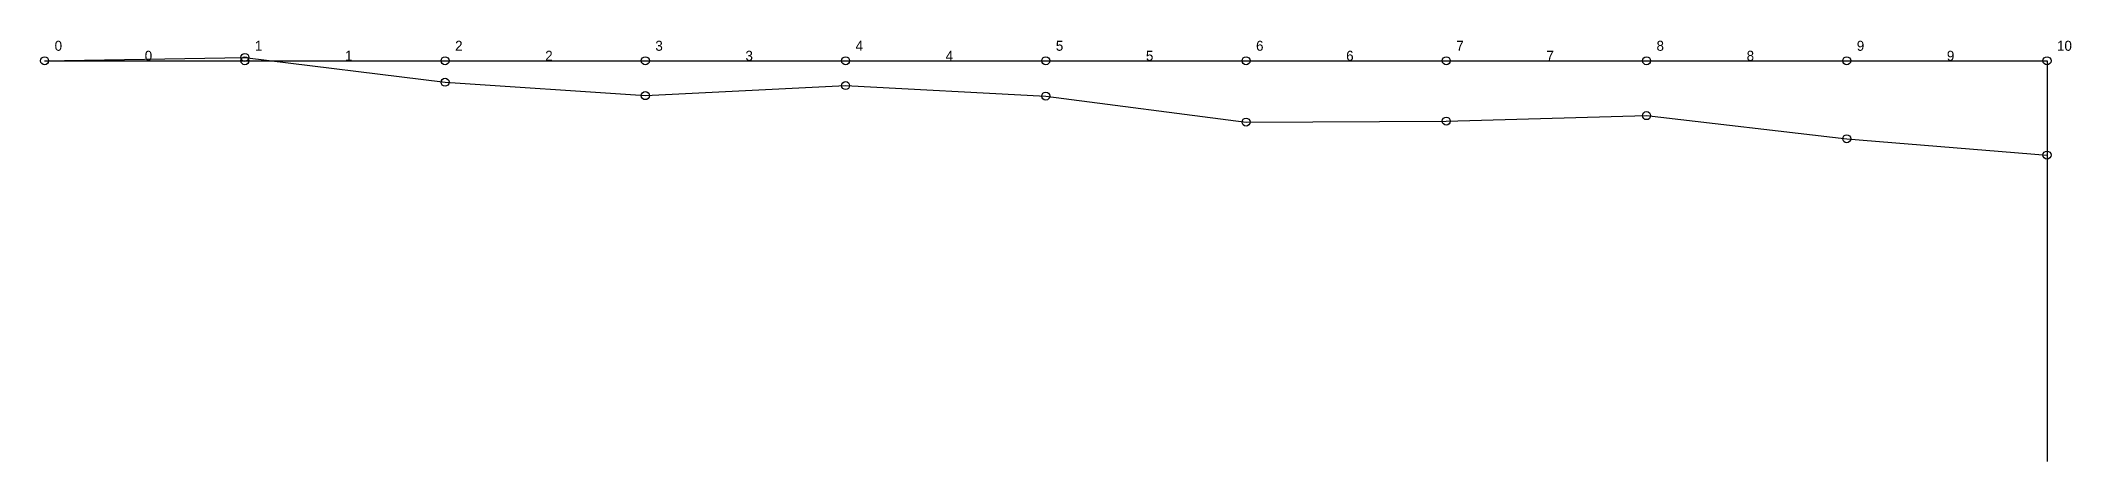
# Model space of a CAD drawing. Header units: metres. Extents: x 0 to 101, y -20 to 1.
import ezdxf

# ---------------------------------------------------------------- set-up
doc = ezdxf.new("R2010")
doc.units = ezdxf.units.M

msp = doc.modelspace()

# ---------------------------------------------------------------- linework, layer by layer
at = {"layer": 'Deflected', "color": 1}
for p, q in [((0, 0), (10, 0.16682)), ((10, 0.16682), (20, -1.06673)), ((20, -1.06673), (30, -1.74013)), ((30, -1.74013), (40, -1.23722)), ((40, -1.23722), (50, -1.76498)), ((50, -1.76498), (60, -3.05679)), ((60, -3.05679), (70, -3.0123)), ((70, -3.0123), (80, -2.73829)), ((80, -2.73829), (90, -3.89238)), ((90, -3.89238), (100, -4.70476))]:
    msp.add_line(p, q, dxfattribs=at)
for centre in [(0, 0), (10, 0.16682), (20, -1.06673), (30, -1.74013), (40, -1.23722), (50, -1.76498), (60, -3.05679), (70, -3.0123), (80, -2.73829), (90, -3.89238), (100, -4.70476)]:
    msp.add_circle(centre, 0.2, dxfattribs=at)
at = {"layer": 'Information', "color": 1}
msp.add_line((100, 0), (100, -20), dxfattribs=at)
at = {"layer": 'Undeflected', "color": 0}
for p, q in [((0, 0), (10, 0)), ((10, 0), (20, 0)), ((20, 0), (30, 0)), ((30, 0), (40, 0)), ((40, 0), (50, 0)), ((50, 0), (60, 0)), ((60, 0), (70, 0)), ((70, 0), (80, 0)), ((80, 0), (90, 0)), ((90, 0), (100, 0))]:
    msp.add_line(p, q, dxfattribs=at)
for centre in [(0, 0), (10, 0), (20, 0), (30, 0), (40, 0), (50, 0), (60, 0), (70, 0), (80, 0), (90, 0), (100, 0)]:
    msp.add_circle(centre, 0.2, dxfattribs=at)

# ---------------------------------------------------------------- texts
at = {"layer": 'Information', "color": 5}
for s, p in [('0', (0.5, 0.5)), ('1', (10.5, 0.5)), ('2', (20.5, 0.5)), ('3', (30.5, 0.5)), ('4', (40.5, 0.5)), ('5', (50.5, 0.5)), ('6', (60.5, 0.5)), ('7', (70.5, 0.5)), ('8', (80.5, 0.5)), ('9', (90.5, 0.5)), ('10', (100.5, 0.5))]:
    msp.add_text(s, height=0.5, dxfattribs=at).set_placement(p)
at = {"layer": 'Information', "color": 0}
for s, p in [('0', (5, 0)), ('1', (15, 0)), ('2', (25, 0)), ('3', (35, 0)), ('4', (45, 0)), ('5', (55, 0)), ('6', (65, 0)), ('7', (75, 0)), ('8', (85, 0)), ('9', (95, 0))]:
    msp.add_text(s, height=0.5, dxfattribs=at).set_placement(p)

doc.saveas('drawing.dxf')
